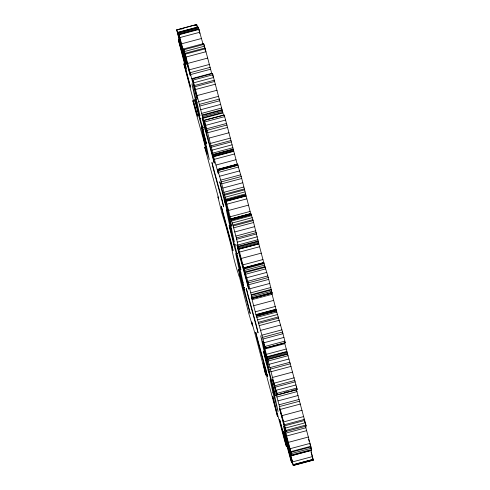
<?xml version="1.0" encoding="UTF-8"?>
<svg xmlns="http://www.w3.org/2000/svg" width="490" height="490" viewBox="0 0 490 490"><rect width="100%" height="100%" fill="white"/><g stroke="black" fill="none" stroke-linecap="round" stroke-linejoin="round"><path stroke-width="0.73" d="M179.787 39.396L178.354 39.776L186.525 69.078L176.725 29.835L196.723 24.5L197.439 27.091L177.435 32.426M176.725 29.97L196.723 24.5M181.018 29.124L183.162 28.555M193.875 25.694L196.018 25.125M176.725 29.835L185.82 63.179L186.451 64.276L178.244 32.481L198.242 27.146L203.019 44.039M178.372 32.836L198.37 27.495M178.654 33.614L198.652 28.279M178.936 34.392L198.934 29.057M178.244 32.481L179.064 34.747L199.063 29.412M179.83 37.583L199.834 32.248M178.966 41.938L180.4 41.558M181.521 43.824L201.519 38.49M179.064 34.747L190.353 75.73L183.621 48.92L203.62 43.586L205.212 48.822L211.698 73.335L191.7 78.669M183.866 49.741L203.871 44.406M184.418 51.542L204.416 46.207M184.963 53.343L204.967 48.008M183.621 48.92L185.214 54.163L205.212 48.822M185.98 57.054L205.984 51.72M267.16 374.568L265.733 374.948L256.337 338.608L251.744 321.954L252.509 325.954L248.773 313.453L239.163 275.699L239.267 276.403C235.678 266.695 233.099 256.086 231.249 246.158L226.307 227.556L221.707 212.482L217.915 196.882L218.65 198.462L204.685 147.184L207.16 154.117L203.191 138.548L195.112 109.607L192.833 100.524L197.574 116.154L183.854 63.89L185.281 63.51M187.676 63.431L207.674 58.09M184.32 65.476L185.747 65.097M189.367 69.8L209.371 64.466M203.497 120.46L223.495 115.126L212.495 73.574L192.496 78.908L197.305 98.906L194.285 88.647L190.138 72.698L210.137 67.363M190.628 74.566L210.627 69.225M192.852 80.14L212.85 74.799M193.624 82.835L213.628 77.5M194.401 85.536L214.406 80.201M192.496 78.908L194.757 86.767L214.755 81.432M195.473 89.523L215.478 84.182M197.054 95.581L217.058 90.246M195.547 99.874L196.974 99.495M193.121 101.424L194.548 101.044M198.634 101.644L218.638 96.31M237.344 164.738L224.273 115.064L204.269 120.399L206.817 132.208L202.878 118.286L199.357 104.401L219.355 99.066M199.779 106.061L219.777 100.726M200.71 109.717L220.714 104.382M201.647 113.368L221.645 108.033M198.573 115.364L194.738 99.495L201.776 124.564L206.462 143.852L198.573 115.364L200 114.985M202.07 115.028L222.074 109.693M202.199 115.536L222.197 110.201M202.474 116.657L222.478 111.322M199.399 118.641L200.827 118.262M202.756 117.778L222.754 112.443M199.424 118.776L200.857 118.396M202.878 118.286L222.883 112.951M204.704 121.949L224.702 116.614M201.506 126.402L202.934 126.016M205.653 125.367L225.657 120.026M201.947 128.025L203.381 127.639M202.009 128.233L203.436 127.853M206.609 128.778L226.607 123.443M202.505 130.064L203.938 129.679M204.269 120.399L207.037 130.328L227.042 124.993M207.656 132.753L227.66 127.418M209.022 138.094L229.02 132.759M204.918 143.595L206.345 143.215M210.382 143.435L230.38 138.1M217.493 169.399L221.235 181.894L230.833 219.636L230.729 218.932L250.733 213.597L250.837 214.295L241.233 176.559L237.491 164.064L217.493 169.399L218.258 173.393L213.658 156.727L211 145.867L230.998 140.532M211.331 147.208L231.335 141.867M212.06 150.154L232.064 144.82M212.789 153.101L232.793 147.766M213.126 154.442L233.124 149.107M213.205 154.797L233.209 149.462M213.389 155.581L233.393 150.246M213.573 156.365L233.577 151.03M213.658 156.727L233.657 151.386M214.375 159.33L234.379 153.995M215.955 165.057L235.96 159.722M217.591 169.577L237.595 164.242M217.542 169.73L219.685 169.16M221.119 168.781L225.4 167.635M230.404 166.3L236.119 164.775M217.811 169.975L237.815 164.64M218.038 170.373L238.036 165.038M218.136 170.557L238.134 165.222M218.62 172.327L238.618 166.992M219.685 176.229L239.684 170.888M220.751 180.124L240.749 174.789M221.235 181.894L241.233 176.559M221.707 183.83L241.711 178.495M222.76 188.087L242.758 182.752M223.808 192.343L243.806 187.008M224.285 194.279L244.283 188.944M224.5 195.204L244.498 189.869M224.977 197.243L244.976 191.909M225.449 199.283L245.453 193.948M225.67 200.214L245.668 194.873M225.7 200.392L245.704 195.057M224.451 201.059L219.765 181.772L226.803 206.841L231.488 226.129L224.451 201.059L225.884 200.68M225.78 200.796L245.784 195.461M225.859 201.2L245.864 195.865M225.896 201.384L245.9 196.049M224.837 202.468L226.27 202.088M226.668 204.238L246.672 198.903M226.974 210.302L228.407 209.922M228.364 210.51L248.369 205.175M230.061 216.782L250.065 211.447M230.747 219.042L250.745 213.707M230.815 219.11L250.813 213.775M232.928 218.712L235.065 218.142M236.499 217.756L238.642 217.186M240.069 216.807L242.213 216.231M245.784 215.282L247.928 214.712M230.992 219.496L250.996 214.161M231.176 219.888L251.174 214.553M230.729 218.932L231.256 220.065L251.26 214.73L253.152 220.635L258.849 243.885L238.753 249.177L243.695 267.791L248.295 282.865L252.081 298.453L272.085 293.118L268.293 277.53L263.7 262.456L258.849 243.885L238.753 249.177M231.556 220.984L251.554 215.649M232.205 223.017L252.203 217.683M229.945 225.865L231.372 225.486M232.854 225.045L252.858 219.71M231.256 220.065L233.154 225.97L253.152 220.635M233.657 227.838L253.655 222.503M234.759 231.954L254.757 226.619M235.862 236.07L255.86 230.735M238.851 249.22L236.358 237.938L256.362 232.603M236.664 239.249L256.662 233.914M237.325 242.127L257.33 236.793M233.791 244.632L235.225 244.253M233.822 244.767L229.136 225.486L236.174 250.555L240.86 269.837L233.822 244.767L235.255 244.388M237.993 245.006L257.991 239.671M234.208 246.182L235.635 245.802M238.293 246.317L258.297 240.982M238.379 246.77L258.383 241.435M238.569 247.769L258.573 242.434M238.759 248.767L258.763 243.432M239.524 252.087L259.529 246.746M236.29 253.802L237.717 253.422M241.227 258.481L261.225 253.146M242.924 264.882L262.928 259.547M243.695 267.791L263.73 262.536M243.806 268.048L263.81 262.707M243.885 268.22L263.883 262.885M243.916 268.3L263.92 262.965M244.13 268.973L264.128 263.638M244.596 270.449L264.6 265.115M245.061 271.932L265.065 266.597M245.276 272.599L265.28 267.264M245.747 274.204L265.752 268.869M246.789 277.732L266.787 272.397M241.717 282.657L238.507 269.206L245.545 294.276L250.237 313.563L241.717 282.657L243.144 282.277M247.824 281.266L267.822 275.925M248.295 282.865L268.293 277.53M248.779 284.708L268.783 279.374M243.04 287.753L244.467 287.373M243.101 288.053L244.535 287.673M243.169 288.353L244.596 287.973M243.585 289.902L245.012 289.523M249.845 288.757L269.849 283.422M250.911 292.812L270.915 287.477M251.401 294.655L271.399 289.314M251.505 295.243L271.503 289.909M251.738 296.554L271.742 291.219M251.976 297.859L271.975 292.524M256.766 296.793L258.91 296.217M260.337 295.838L262.481 295.268M267.485 293.933L271.766 292.787L272.085 293.118M253.244 297.798L255.388 297.222M256.815 296.842L258.959 296.272M260.386 295.893L262.53 295.317M266.101 294.368L271.815 292.842M251.927 298.288L271.925 292.953M252.032 298.404L272.036 293.069M252.074 299.647L272.079 294.312M253.661 305.729L273.665 300.394M255.247 311.812L275.245 306.477M252.081 298.453L251.352 296.879L255.97 314.58L275.968 309.239L282.534 332.024L285.321 342.829L265.317 348.163L262.842 341.23L277.168 394.824L297.173 389.489L284.825 343.68L264.827 349.015M256.05 314.837L276.054 309.502M256.233 315.413L276.231 310.078M256.411 315.989L276.409 310.654M255.97 314.58L256.49 316.252L276.495 310.917M256.821 317.379L276.819 312.038M257.544 319.848L277.548 314.513M258.267 322.316L278.271 316.981M256.49 316.252L258.598 323.443L278.596 318.108M259.21 325.617L279.214 320.282M260.564 330.401L280.562 325.066M261.917 335.185L281.915 329.85M258.598 323.443L262.53 337.359L282.534 332.024M262.965 339.049L282.969 333.708M263.926 342.761L283.924 337.426M264.882 346.473L284.88 341.138M265.225 348.004L285.223 342.663M266.186 354.368L286.191 349.033M266.811 356.8L286.809 351.465M266.934 357.228L286.932 351.894M267.209 358.172L287.207 352.837M267.485 359.115L287.483 353.78M267.607 359.544L287.612 354.209M268.03 361.044L288.028 355.703M266.162 362.667L263.534 351.483L270.572 376.559L275.264 395.84L266.162 362.667L267.589 362.282M268.961 364.333L288.959 358.999M269.886 367.629L289.89 362.294M270.309 369.129L290.313 363.788M268.067 370.03L269.494 369.65M268.128 370.336L269.561 369.95M268.612 372.186L270.039 371.8M271.025 371.72L291.023 366.385M272.599 377.435L292.604 372.1M274.173 383.149L294.178 377.808M274.89 385.74L294.894 380.405M275.245 387.161L295.25 381.826M276.029 390.285L296.034 384.95M296.34 389.299L306.152 426.122L286.148 431.457L275.484 391.59L276.911 391.21M272.912 392.637L270.1 379.517L275.257 398.419L278.075 411.533L272.912 392.637L274.339 392.251M275.993 393.397L277.42 393.011M276.813 393.409L296.818 388.068M276.342 394.634L277.769 394.254M284.911 392.349L287.054 391.773M292.052 390.444L294.196 389.869M276.495 395.197L296.499 389.862M276.985 396.967L296.983 391.632M278.057 400.869L298.061 395.528M279.129 404.765L299.133 399.43M279.618 406.535L299.617 401.2M280.384 409.377L300.388 404.042M282.075 415.624L302.073 410.289M283.765 421.878L303.763 416.543M284.531 424.72L304.535 419.379M284.788 425.773L304.786 420.432M285.339 428.089L305.344 422.754M285.897 430.404L305.901 425.069M286.148 431.457L279.471 408.213L285.878 433.105L305.882 427.77L310.801 446.286L311.64 450.224L291.642 455.559L283.477 426.276L293.277 465.5L313.275 460.165L310.972 450.506L290.968 455.841M286.65 435.996L306.648 430.661M288.341 442.366L308.339 437.025M290.031 448.73L310.029 443.395M291.642 455.559L290.797 451.621L310.801 446.286M290.931 452.239L310.93 446.905M291.219 453.593L311.224 448.252M291.513 454.941L311.511 449.606M291.14 460.447L292.573 460.067M292.548 461.892L312.546 456.558M293.265 464.643L313.263 459.308M293.265 464.777L313.269 459.442M293.271 465.071L313.269 459.736M293.277 465.365L313.275 460.03M285.015 342.314L285.321 342.829M250.733 213.597L251.26 214.73M284.525 341.242L284.708 341.8M296.242 386.592L297.173 389.489M277.168 394.824L272.428 379.199L275.484 391.59M304.039 418.944L306.152 426.122M183.854 63.89L190.53 87.14L178.354 39.776M308.535 439.236L309.11 441.27M309.876 443.989L311.64 450.224M310.991 451.89L313.275 460.165M293.277 465.5L284.182 432.174L283.551 431.077L291.758 462.866L290.938 460.6L279.649 419.618L286.381 446.421L284.788 441.184L272.697 396.441L277.505 416.439L263.179 363.127L265.733 374.948M305.362 425.847L305.882 427.77M233.154 225.97L236.358 237.938M185.214 54.163L190.138 72.698M285.878 433.105L290.797 451.621M271.717 292.928L275.968 309.239M197.096 26.742L196.735 25.235M194.757 86.767L199.357 104.401M262.53 337.359L265.317 348.163M198.242 27.146L199.877 33.547M207.037 130.328L211 145.867M203.62 43.586L204.955 49.018M205.132 49.723L205.653 51.836M212.495 73.574L212.795 74.866M212.954 75.57L213.285 76.991M224.273 115.064L224.598 116.902M237.491 164.064L237.662 165.124M212.887 156.573L202.566 118.776L203.969 125.33L214.289 163.133L212.887 156.573M247.285 282.577L236.964 244.773L238.373 251.333L248.693 289.131L247.285 282.577M197.09 102.704L191.927 83.808L194.738 96.922L199.902 115.824L197.09 102.704M231.488 228.695L226.325 209.8L229.136 222.913L234.3 241.815L231.488 228.695M265.886 354.705L260.729 335.803L263.54 348.917L268.698 367.819L265.886 354.705M222.258 200.288L211.937 162.49L213.34 169.05L223.661 206.847L222.258 200.288M256.656 326.291L246.335 288.494L247.744 295.047L258.065 332.845L256.656 326.291M206.462 146.424L201.298 127.523L204.116 140.642L209.273 159.538L206.462 146.424M240.86 272.416L235.696 253.514L238.507 266.634L243.671 285.529L240.86 272.416M231.629 244.008L221.309 206.21L222.717 212.764L233.038 250.568L231.629 244.008M266.027 370.011L255.713 332.208L257.115 338.768L267.436 376.565L266.027 370.011"/></g></svg>
